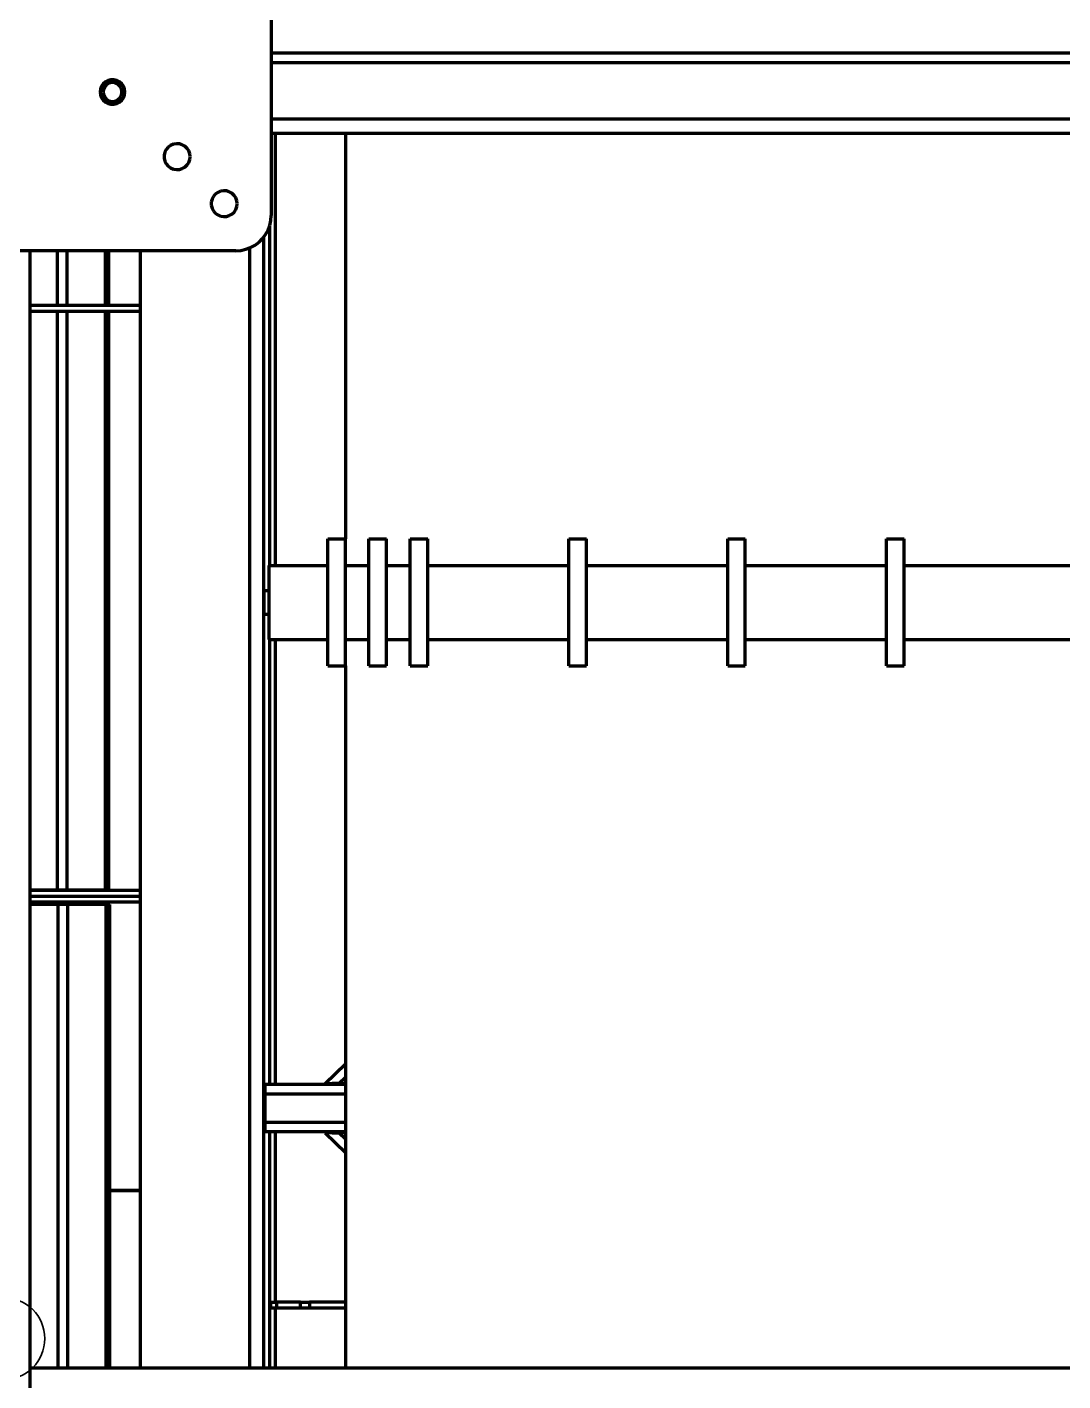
# Model space of a CAD drawing. Header units: millimetres. Extents: x 0 to 594, y 0 to 420.
# Drawn here: x 44.63 to 62.24, y 348.16 to 371.18 of the extents above; entities that cross this region are included whole.
import ezdxf

# ---------------------------------------------------------------- set-up
doc = ezdxf.new("R2010")
doc.units = ezdxf.units.MM

msp = doc.modelspace()

# ---------------------------------------------------------------- linework, layer by layer
at = {"color": 1, "lineweight": 70}
for p, q in [((48.78, 374.78), (48.78, 367.98)), ((75.3, 370.74), (48.78, 370.74)), ((48.78, 370.58), (75.3, 370.58)), ((48.78, 370.58), (75.3, 370.58)), ((48.78, 370.58), (75.3, 370.58)), ((45.961, 370.253), (45.923, 370.22)), ((45.93, 370.213), (45.966, 370.245)), ((46.006, 370.277), (45.961, 370.253)), ((45.966, 370.245), (46.009, 370.267)), ((46.006, 370.223), (45.971, 370.197)), ((46.055, 370.289), (46.006, 370.277)), ((46.047, 370.237), (46.006, 370.223)), ((46.009, 370.267), (46.056, 370.279)), ((46.091, 370.24), (46.047, 370.237)), ((46.105, 370.289), (46.055, 370.289)), ((46.056, 370.279), (46.104, 370.279)), ((46.134, 370.231), (46.091, 370.24)), ((46.104, 370.279), (46.151, 370.267)), ((46.154, 370.277), (46.105, 370.289)), ((46.172, 370.211), (46.134, 370.231)), ((46.151, 370.267), (46.194, 370.245)), ((46.199, 370.253), (46.154, 370.277)), ((46.194, 370.245), (46.23, 370.213)), ((46.237, 370.22), (46.199, 370.253)), ((45.876, 370.131), (45.87, 370.08)), ((45.87, 370.08), (45.876, 370.03)), ((45.894, 370.178), (45.876, 370.131)), ((45.876, 370.03), (45.894, 369.983)), ((45.88, 370.08), (45.886, 370.128)), ((45.886, 370.033), (45.88, 370.08)), ((45.886, 370.128), (45.903, 370.173)), ((45.903, 369.988), (45.886, 370.033)), ((45.923, 370.22), (45.894, 370.178)), ((45.903, 370.173), (45.93, 370.213)), ((45.926, 370.124), (45.92, 370.08)), ((45.92, 370.08), (45.926, 370.037)), ((45.943, 370.164), (45.926, 370.124)), ((45.926, 370.037), (45.943, 369.997)), ((45.971, 370.197), (45.943, 370.164)), ((45.943, 369.997), (45.971, 369.964)), ((46.204, 370.181), (46.172, 370.211)), ((46.227, 370.144), (46.204, 370.181)), ((46.204, 369.98), (46.227, 370.017)), ((46.239, 370.102), (46.227, 370.144)), ((46.227, 370.017), (46.239, 370.059)), ((46.23, 370.213), (46.257, 370.173)), ((46.266, 370.178), (46.237, 370.22)), ((46.239, 370.059), (46.239, 370.102)), ((46.257, 370.173), (46.274, 370.128)), ((46.274, 370.033), (46.257, 369.988)), ((46.284, 370.131), (46.266, 370.178)), ((46.266, 369.983), (46.284, 370.03)), ((46.274, 370.128), (46.28, 370.08)), ((46.28, 370.08), (46.274, 370.033)), ((46.29, 370.08), (46.284, 370.131)), ((46.284, 370.03), (46.29, 370.08)), ((45.894, 369.983), (45.923, 369.941)), ((45.93, 369.948), (45.903, 369.988)), ((45.923, 369.941), (45.961, 369.908)), ((45.966, 369.916), (45.93, 369.948)), ((45.961, 369.908), (46.006, 369.884)), ((46.009, 369.893), (45.966, 369.916)), ((45.971, 369.964), (46.006, 369.938)), ((46.006, 369.938), (46.047, 369.924)), ((46.006, 369.884), (46.055, 369.872)), ((46.056, 369.882), (46.009, 369.893)), ((46.047, 369.924), (46.091, 369.921)), ((46.055, 369.872), (46.105, 369.872)), ((46.104, 369.882), (46.056, 369.882)), ((46.091, 369.921), (46.134, 369.93)), ((46.151, 369.893), (46.104, 369.882)), ((46.105, 369.872), (46.154, 369.884)), ((46.134, 369.93), (46.172, 369.95)), ((46.194, 369.916), (46.151, 369.893)), ((46.154, 369.884), (46.199, 369.908)), ((46.172, 369.95), (46.204, 369.98)), ((46.23, 369.948), (46.194, 369.916)), ((46.199, 369.908), (46.237, 369.941)), ((46.257, 369.988), (46.23, 369.948)), ((46.237, 369.941), (46.266, 369.983)), ((75.3, 369.62), (48.78, 369.62)), ((48.78, 369.38), (75.3, 369.38)), ((48.85, 362.03), (48.85, 369.38)), ((50.04, 369.38), (50.04, 362.48)), ((46.996, 369.101), (46.973, 369.056)), ((47.029, 369.141), (46.996, 369.101)), ((47.07, 369.171), (47.029, 369.141)), ((47.117, 369.191), (47.07, 369.171)), ((47.167, 369.2), (47.117, 369.191)), ((47.218, 369.197), (47.167, 369.2)), ((47.267, 369.182), (47.218, 369.197)), ((47.311, 369.157), (47.267, 369.182)), ((47.349, 369.122), (47.311, 369.157)), ((47.377, 369.079), (47.349, 369.122)), ((47.394, 369.031), (47.377, 369.079)), ((46.973, 369.056), (46.961, 369.006)), ((46.961, 369.006), (46.961, 368.955)), ((46.961, 368.955), (46.973, 368.905)), ((46.973, 368.905), (46.996, 368.86)), ((46.996, 368.86), (47.029, 368.82)), ((47.311, 368.804), (47.349, 368.839)), ((47.349, 368.839), (47.377, 368.882)), ((47.377, 368.882), (47.394, 368.93)), ((47.4, 368.98), (47.394, 369.031)), ((47.394, 368.93), (47.4, 368.98)), ((47.029, 368.82), (47.07, 368.79)), ((47.07, 368.79), (47.117, 368.77)), ((47.117, 368.77), (47.167, 368.761)), ((47.167, 368.761), (47.218, 368.764)), ((47.218, 368.764), (47.267, 368.778)), ((47.267, 368.778), (47.311, 368.804)), ((47.917, 368.391), (47.87, 368.371)), ((47.967, 368.4), (47.917, 368.391)), ((48.018, 368.397), (47.967, 368.4)), ((48.067, 368.382), (48.018, 368.397)), ((48.111, 368.357), (48.067, 368.382)), ((47.773, 368.256), (47.761, 368.206)), ((47.761, 368.206), (47.761, 368.155)), ((47.761, 368.155), (47.773, 368.105)), ((47.796, 368.301), (47.773, 368.256)), ((47.829, 368.341), (47.796, 368.301)), ((47.87, 368.371), (47.829, 368.341)), ((48.149, 368.322), (48.111, 368.357)), ((48.177, 368.279), (48.149, 368.322)), ((48.194, 368.231), (48.177, 368.279)), ((48.2, 368.18), (48.194, 368.231)), ((48.194, 368.13), (48.2, 368.18)), ((47.773, 368.105), (47.796, 368.06)), ((47.796, 368.06), (47.829, 368.02)), ((47.829, 368.02), (47.87, 367.99)), ((47.87, 367.99), (47.917, 367.97)), ((47.917, 367.97), (47.967, 367.961)), ((47.967, 367.961), (48.018, 367.964)), ((48.018, 367.964), (48.067, 367.978)), ((48.067, 367.978), (48.111, 368.004)), ((48.111, 368.004), (48.149, 368.039)), ((48.149, 368.039), (48.177, 368.082)), ((48.177, 368.082), (48.194, 368.13)), ((48.774, 367.895), (48.78, 367.98)), ((48.685, 367.656), (48.726, 367.731)), ((48.726, 367.731), (48.756, 367.811)), ((48.75, 367.793), (48.75, 362.03)), ((48.756, 367.811), (48.774, 367.895)), ((48.429, 367.435), (48.504, 367.476)), ((48.504, 367.476), (48.573, 367.527)), ((48.573, 367.527), (48.633, 367.588)), ((48.633, 367.588), (48.685, 367.656)), ((48.65, 367.608), (48.65, 348.38)), ((48.18, 367.38), (41.38, 367.38)), ((44.68, 330.38), (44.68, 367.38)), ((45.146, 366.45), (45.146, 367.38)), ((45.311, 366.45), (45.311, 367.38)), ((45.962, 366.45), (45.962, 367.38)), ((46.003, 366.45), (46.003, 367.38)), ((46.02, 366.45), (46.02, 367.38)), ((46.55, 367.38), (46.55, 348.38)), ((48.18, 367.38), (48.265, 367.387)), ((48.265, 367.387), (48.349, 367.405)), ((48.349, 367.405), (48.429, 367.435)), ((48.41, 367.426), (48.41, 348.38)), ((46.55, 366.45), (44.68, 366.45)), ((46.55, 366.35), (44.68, 366.35)), ((45.146, 356.51), (45.146, 366.35)), ((45.311, 356.51), (45.311, 366.35)), ((45.962, 356.51), (45.962, 366.35)), ((46.003, 356.51), (46.003, 366.35)), ((46.02, 356.51), (46.02, 366.35)), ((49.74, 362.453), (49.74, 362.48)), ((49.74, 362.48), (50.04, 362.48)), ((49.74, 362.374), (49.74, 362.453)), ((50.04, 362.453), (50.04, 362.48)), ((50.04, 362.374), (50.04, 362.453)), ((50.44, 362.453), (50.44, 362.48)), ((50.44, 362.48), (50.74, 362.48)), ((50.44, 362.374), (50.44, 362.453)), ((50.74, 362.453), (50.74, 362.48)), ((50.74, 362.374), (50.74, 362.453)), ((51.14, 362.453), (51.14, 362.48)), ((51.14, 362.48), (51.44, 362.48)), ((51.14, 362.374), (51.14, 362.453)), ((51.44, 362.453), (51.44, 362.48)), ((51.44, 362.374), (51.44, 362.453)), ((53.84, 362.453), (53.84, 362.48)), ((53.84, 362.48), (54.14, 362.48)), ((53.84, 362.374), (53.84, 362.453)), ((54.14, 362.453), (54.14, 362.48)), ((54.14, 362.374), (54.14, 362.453)), ((56.54, 362.453), (56.54, 362.48)), ((56.54, 362.48), (56.84, 362.48)), ((56.54, 362.374), (56.54, 362.453)), ((56.84, 362.453), (56.84, 362.48)), ((56.84, 362.374), (56.84, 362.453)), ((59.24, 362.453), (59.24, 362.48)), ((59.24, 362.48), (59.54, 362.48)), ((59.24, 362.374), (59.24, 362.453)), ((59.54, 362.453), (59.54, 362.48)), ((59.54, 362.374), (59.54, 362.453)), ((49.74, 362.245), (49.74, 362.374)), ((49.74, 362.074), (49.74, 362.245)), ((50.04, 362.245), (50.04, 362.374)), ((50.04, 362.074), (50.04, 362.245)), ((50.44, 362.245), (50.44, 362.374)), ((50.44, 362.074), (50.44, 362.245)), ((50.74, 362.245), (50.74, 362.374)), ((50.74, 362.074), (50.74, 362.245)), ((51.14, 362.245), (51.14, 362.374)), ((51.14, 362.074), (51.14, 362.245)), ((51.44, 362.245), (51.44, 362.374)), ((51.44, 362.074), (51.44, 362.245)), ((53.84, 362.245), (53.84, 362.374)), ((53.84, 362.074), (53.84, 362.245)), ((54.14, 362.245), (54.14, 362.374)), ((54.14, 362.074), (54.14, 362.245)), ((56.54, 362.245), (56.54, 362.374)), ((56.54, 362.074), (56.54, 362.245)), ((56.84, 362.245), (56.84, 362.374)), ((56.84, 362.074), (56.84, 362.245)), ((59.24, 362.245), (59.24, 362.374)), ((59.24, 362.074), (59.24, 362.245)), ((59.54, 362.245), (59.54, 362.374)), ((59.54, 362.074), (59.54, 362.245)), ((48.74, 362.03), (48.74, 362.027)), ((48.74, 362.03), (49.74, 362.03)), ((48.74, 362.027), (48.74, 362.015)), ((48.74, 362.015), (48.74, 361.995)), ((48.74, 361.995), (48.74, 361.968)), ((48.74, 361.968), (48.74, 361.934)), ((48.74, 361.934), (48.74, 361.893)), ((49.74, 361.869), (49.74, 362.074)), ((50.04, 361.869), (50.04, 362.074)), ((50.04, 362.03), (50.44, 362.03)), ((50.44, 361.869), (50.44, 362.074)), ((50.74, 361.869), (50.74, 362.074)), ((50.74, 362.03), (51.14, 362.03)), ((51.14, 361.869), (51.14, 362.074)), ((51.44, 361.869), (51.44, 362.074)), ((51.44, 362.03), (53.84, 362.03)), ((53.84, 361.869), (53.84, 362.074)), ((54.14, 361.869), (54.14, 362.074)), ((54.14, 362.03), (56.54, 362.03)), ((56.54, 361.869), (56.54, 362.074)), ((56.84, 361.869), (56.84, 362.074)), ((56.84, 362.03), (59.24, 362.03)), ((59.24, 361.869), (59.24, 362.074)), ((59.54, 361.869), (59.54, 362.074)), ((59.54, 362.03), (64.54, 362.03)), ((48.74, 361.893), (48.74, 361.846)), ((48.74, 361.846), (48.74, 361.793)), ((48.74, 361.793), (48.74, 361.736)), ((48.74, 361.736), (48.74, 361.674)), ((49.74, 361.641), (49.74, 361.869)), ((50.04, 361.641), (50.04, 361.869)), ((50.44, 361.641), (50.44, 361.869)), ((50.74, 361.641), (50.74, 361.869)), ((51.14, 361.641), (51.14, 361.869)), ((51.44, 361.641), (51.44, 361.869)), ((53.84, 361.641), (53.84, 361.869)), ((54.14, 361.641), (54.14, 361.869)), ((56.54, 361.641), (56.54, 361.869)), ((56.84, 361.641), (56.84, 361.869)), ((59.24, 361.641), (59.24, 361.869)), ((59.54, 361.641), (59.54, 361.869)), ((48.66, 361.595), (48.66, 361.6)), ((48.66, 361.6), (48.74, 361.6)), ((48.66, 361.581), (48.66, 361.595)), ((48.66, 361.557), (48.66, 361.581)), ((48.66, 361.525), (48.66, 361.557)), ((48.66, 361.487), (48.66, 361.525)), ((48.66, 361.445), (48.66, 361.487)), ((48.74, 361.674), (48.74, 361.609)), ((48.74, 361.609), (48.74, 361.541)), ((48.74, 361.541), (48.74, 361.471)), ((48.74, 361.471), (48.74, 361.4)), ((49.74, 361.4), (49.74, 361.641)), ((50.04, 361.4), (50.04, 361.641)), ((50.44, 361.4), (50.44, 361.641)), ((50.74, 361.4), (50.74, 361.641)), ((51.14, 361.4), (51.14, 361.641)), ((51.44, 361.4), (51.44, 361.641)), ((53.84, 361.4), (53.84, 361.641)), ((54.14, 361.4), (54.14, 361.641)), ((56.54, 361.4), (56.54, 361.641)), ((56.84, 361.4), (56.84, 361.641)), ((59.24, 361.4), (59.24, 361.641)), ((59.54, 361.4), (59.54, 361.641)), ((48.66, 361.4), (48.66, 361.445)), ((48.66, 361.356), (48.66, 361.4)), ((48.66, 361.314), (48.66, 361.356)), ((48.66, 361.276), (48.66, 361.314)), ((48.66, 361.244), (48.66, 361.276)), ((48.66, 361.22), (48.66, 361.244)), ((48.74, 361.4), (48.74, 361.33)), ((48.74, 361.33), (48.74, 361.26)), ((48.74, 361.26), (48.74, 361.192)), ((49.74, 361.16), (49.74, 361.4)), ((50.04, 361.16), (50.04, 361.4)), ((50.44, 361.16), (50.44, 361.4)), ((50.74, 361.16), (50.74, 361.4)), ((51.14, 361.16), (51.14, 361.4)), ((51.44, 361.16), (51.44, 361.4)), ((53.84, 361.16), (53.84, 361.4)), ((54.14, 361.16), (54.14, 361.4)), ((56.54, 361.16), (56.54, 361.4)), ((56.84, 361.16), (56.84, 361.4)), ((59.24, 361.16), (59.24, 361.4)), ((59.54, 361.16), (59.54, 361.4)), ((48.66, 361.205), (48.66, 361.22)), ((48.66, 361.2), (48.66, 361.205)), ((48.66, 361.2), (48.74, 361.2)), ((48.74, 361.192), (48.74, 361.127)), ((48.74, 361.127), (48.74, 361.065)), ((48.74, 361.065), (48.74, 361.008)), ((49.74, 360.932), (49.74, 361.16)), ((50.04, 360.932), (50.04, 361.16)), ((50.44, 360.932), (50.44, 361.16)), ((50.74, 360.932), (50.74, 361.16)), ((51.14, 360.932), (51.14, 361.16)), ((51.44, 360.932), (51.44, 361.16)), ((53.84, 360.932), (53.84, 361.16)), ((54.14, 360.932), (54.14, 361.16)), ((56.54, 360.932), (56.54, 361.16)), ((56.84, 360.932), (56.84, 361.16)), ((59.24, 360.932), (59.24, 361.16)), ((59.54, 360.932), (59.54, 361.16)), ((48.74, 361.008), (48.74, 360.955)), ((48.74, 360.955), (48.74, 360.908)), ((48.74, 360.908), (48.74, 360.867)), ((48.74, 360.867), (48.74, 360.833)), ((48.74, 360.833), (48.74, 360.806)), ((48.74, 360.806), (48.74, 360.786)), ((48.74, 360.786), (48.74, 360.774)), ((49.74, 360.727), (49.74, 360.932)), ((50.04, 360.727), (50.04, 360.932)), ((50.44, 360.727), (50.44, 360.932)), ((50.74, 360.727), (50.74, 360.932)), ((51.14, 360.727), (51.14, 360.932)), ((51.44, 360.727), (51.44, 360.932)), ((53.84, 360.727), (53.84, 360.932)), ((54.14, 360.727), (54.14, 360.932)), ((56.54, 360.727), (56.54, 360.932)), ((56.84, 360.727), (56.84, 360.932)), ((59.24, 360.727), (59.24, 360.932)), ((59.54, 360.727), (59.54, 360.932)), ((48.74, 360.774), (48.74, 360.77)), ((48.74, 360.77), (49.74, 360.77)), ((48.75, 360.77), (48.75, 353.2)), ((48.85, 353.2), (48.85, 360.77)), ((49.74, 360.556), (49.74, 360.727)), ((49.74, 360.427), (49.74, 360.556)), ((50.04, 360.77), (50.44, 360.77)), ((50.04, 360.556), (50.04, 360.727)), ((50.04, 360.427), (50.04, 360.556)), ((50.44, 360.556), (50.44, 360.727)), ((50.44, 360.427), (50.44, 360.556)), ((50.74, 360.77), (51.14, 360.77)), ((50.74, 360.556), (50.74, 360.727)), ((50.74, 360.427), (50.74, 360.556)), ((51.14, 360.556), (51.14, 360.727)), ((51.14, 360.427), (51.14, 360.556)), ((51.44, 360.77), (53.84, 360.77)), ((51.44, 360.556), (51.44, 360.727)), ((51.44, 360.427), (51.44, 360.556)), ((53.84, 360.556), (53.84, 360.727)), ((53.84, 360.427), (53.84, 360.556)), ((54.14, 360.77), (56.54, 360.77)), ((54.14, 360.556), (54.14, 360.727)), ((54.14, 360.427), (54.14, 360.556)), ((56.54, 360.556), (56.54, 360.727)), ((56.54, 360.427), (56.54, 360.556)), ((56.84, 360.77), (59.24, 360.77)), ((56.84, 360.556), (56.84, 360.727)), ((56.84, 360.427), (56.84, 360.556)), ((59.24, 360.556), (59.24, 360.727)), ((59.24, 360.427), (59.24, 360.556)), ((59.54, 360.77), (64.54, 360.77)), ((59.54, 360.556), (59.54, 360.727)), ((59.54, 360.427), (59.54, 360.556)), ((49.74, 360.348), (49.74, 360.427)), ((49.74, 360.32), (49.74, 360.348)), ((49.74, 360.32), (50.04, 360.32)), ((50.04, 360.348), (50.04, 360.427)), ((50.04, 360.32), (50.04, 360.348)), ((50.04, 360.32), (50.04, 348.38)), ((50.44, 360.348), (50.44, 360.427)), ((50.44, 360.32), (50.44, 360.348)), ((50.44, 360.32), (50.74, 360.32)), ((50.74, 360.348), (50.74, 360.427)), ((50.74, 360.32), (50.74, 360.348)), ((51.14, 360.348), (51.14, 360.427)), ((51.14, 360.32), (51.14, 360.348)), ((51.14, 360.32), (51.44, 360.32)), ((51.44, 360.348), (51.44, 360.427)), ((51.44, 360.32), (51.44, 360.348)), ((53.84, 360.348), (53.84, 360.427)), ((53.84, 360.32), (53.84, 360.348)), ((53.84, 360.32), (54.14, 360.32)), ((54.14, 360.348), (54.14, 360.427)), ((54.14, 360.32), (54.14, 360.348)), ((56.54, 360.348), (56.54, 360.427)), ((56.54, 360.32), (56.54, 360.348)), ((56.54, 360.32), (56.84, 360.32)), ((56.84, 360.348), (56.84, 360.427)), ((56.84, 360.32), (56.84, 360.348)), ((59.24, 360.348), (59.24, 360.427)), ((59.24, 360.32), (59.24, 360.348)), ((59.24, 360.32), (59.54, 360.32)), ((59.54, 360.348), (59.54, 360.427)), ((59.54, 360.32), (59.54, 360.348)), ((44.68, 356.51), (45.146, 356.51)), ((46.55, 356.5), (44.68, 356.5)), ((45.146, 356.51), (45.153, 356.51)), ((45.153, 356.51), (45.162, 356.51)), ((45.162, 356.51), (45.172, 356.51)), ((45.172, 356.51), (45.183, 356.51)), ((45.183, 356.51), (45.195, 356.51)), ((45.195, 356.51), (45.207, 356.51)), ((45.207, 356.51), (45.22, 356.51)), ((45.22, 356.51), (45.233, 356.51)), ((45.233, 356.51), (45.246, 356.51)), ((45.246, 356.51), (45.26, 356.51)), ((45.26, 356.51), (45.273, 356.51)), ((45.273, 356.51), (45.286, 356.51)), ((45.286, 356.51), (45.299, 356.51)), ((45.299, 356.51), (45.311, 356.51)), ((45.311, 356.51), (45.962, 356.51)), ((45.962, 356.51), (45.969, 356.51)), ((45.969, 356.51), (45.976, 356.51)), ((45.976, 356.51), (45.983, 356.51)), ((45.983, 356.51), (45.989, 356.51)), ((45.989, 356.51), (45.995, 356.51)), ((45.995, 356.51), (46, 356.51)), ((46, 356.51), (46.005, 356.51)), ((46.005, 356.51), (46.003, 356.51)), ((46.005, 356.51), (46.009, 356.51)), ((46.008, 356.51), (46.005, 356.51)), ((46.01, 356.51), (46.008, 356.51)), ((46.009, 356.51), (46.012, 356.51)), ((46.011, 356.51), (46.01, 356.51)), ((46.013, 356.51), (46.011, 356.51)), ((46.012, 356.51), (46.015, 356.51)), ((46.015, 356.51), (46.013, 356.51)), ((46.015, 356.51), (46.017, 356.51)), ((46.016, 356.51), (46.015, 356.51)), ((46.017, 356.51), (46.016, 356.51)), ((46.017, 356.51), (46.019, 356.51)), ((46.018, 356.51), (46.017, 356.51)), ((46.019, 356.51), (46.018, 356.51)), ((46.019, 356.51), (46.02, 356.51)), ((46.02, 356.51), (46.019, 356.51)), ((46.019, 356.51), (46.019, 356.51)), ((46.02, 356.51), (46.02, 356.51)), ((46.02, 356.51), (46.02, 356.51)), ((46.02, 356.51), (46.02, 356.51)), ((46.55, 356.4), (44.68, 356.4)), ((46.55, 356.4), (44.68, 356.4)), ((46.55, 356.3), (44.68, 356.3)), ((45.158, 356.26), (44.68, 356.26)), ((45.166, 356.26), (45.158, 356.26)), ((45.158, 348.38), (45.158, 356.26)), ((45.175, 356.26), (45.166, 356.26)), ((45.185, 356.26), (45.175, 356.26)), ((45.195, 356.26), (45.185, 356.26)), ((45.207, 356.26), (45.195, 356.26)), ((45.219, 356.26), (45.207, 356.26)), ((45.232, 356.26), (45.219, 356.26)), ((45.246, 356.26), (45.232, 356.26)), ((45.259, 356.26), (45.246, 356.26)), ((45.272, 356.26), (45.259, 356.26)), ((45.286, 356.26), (45.272, 356.26)), ((45.299, 356.26), (45.286, 356.26)), ((45.311, 356.26), (45.299, 356.26)), ((45.323, 356.26), (45.311, 356.26)), ((45.975, 356.26), (45.323, 356.26)), ((45.323, 348.38), (45.323, 356.26)), ((45.982, 356.26), (45.975, 356.26)), ((45.975, 348.38), (45.975, 356.26)), ((45.989, 356.26), (45.982, 356.26)), ((45.996, 356.26), (45.989, 356.26)), ((46.002, 356.26), (45.996, 356.26)), ((46.007, 356.26), (46.002, 356.26)), ((46.013, 356.26), (46.007, 356.26)), ((46.017, 356.26), (46.013, 356.26)), ((46.016, 356.26), (46.018, 356.26)), ((46.016, 348.38), (46.016, 356.26)), ((46.021, 356.26), (46.017, 356.26)), ((46.018, 356.26), (46.02, 356.26)), ((46.02, 356.26), (46.022, 356.26)), ((46.025, 356.26), (46.021, 356.26)), ((46.022, 356.26), (46.024, 356.26)), ((46.024, 356.26), (46.026, 356.26)), ((46.028, 356.26), (46.025, 356.26)), ((46.026, 356.26), (46.027, 356.26)), ((46.027, 356.26), (46.028, 356.26)), ((46.028, 356.26), (46.03, 356.26)), ((46.03, 356.26), (46.028, 356.26)), ((46.03, 356.26), (46.031, 356.26)), ((46.031, 356.26), (46.03, 356.26)), ((46.031, 356.26), (46.031, 356.26)), ((46.031, 356.26), (46.032, 356.26)), ((46.032, 356.26), (46.031, 356.26)), ((46.032, 356.26), (46.032, 356.26)), ((46.032, 356.26), (46.033, 356.26)), ((46.033, 356.26), (46.032, 356.26)), ((46.033, 356.26), (46.033, 356.26)), ((46.033, 348.38), (46.033, 356.26)), ((49.697, 353.22), (50.04, 353.551)), ((48.67, 353.2), (48.67, 353.199)), ((50.04, 353.2), (48.67, 353.2)), ((48.67, 353.199), (48.67, 353.196)), ((48.67, 353.196), (48.67, 353.192)), ((48.67, 353.192), (48.67, 353.185)), ((48.67, 353.185), (48.67, 353.176)), ((49.697, 353.22), (49.699, 353.22)), ((49.699, 353.22), (49.703, 353.22)), ((49.703, 353.22), (49.71, 353.22)), ((49.71, 353.22), (49.72, 353.22)), ((49.72, 353.22), (49.733, 353.22)), ((49.733, 353.22), (49.748, 353.22)), ((49.748, 353.22), (49.765, 353.22)), ((49.765, 353.22), (49.784, 353.22)), ((49.784, 353.22), (49.805, 353.22)), ((49.805, 353.22), (49.828, 353.22)), ((49.813, 353.22), (49.813, 353.22)), ((49.813, 353.22), (49.816, 353.22)), ((49.816, 353.22), (49.813, 353.22)), ((49.813, 353.22), (49.813, 353.22)), ((49.816, 353.22), (49.819, 353.22)), ((49.819, 353.22), (49.816, 353.22)), ((49.819, 353.22), (49.824, 353.22)), ((49.824, 353.22), (49.819, 353.22)), ((49.824, 353.22), (49.83, 353.22)), ((49.83, 353.22), (49.824, 353.22)), ((49.828, 353.22), (49.852, 353.22)), ((49.83, 353.22), (49.838, 353.22)), ((49.838, 353.22), (49.83, 353.22)), ((49.838, 353.22), (49.846, 353.22)), ((49.846, 353.22), (49.838, 353.22)), ((49.846, 353.22), (49.856, 353.22)), ((49.856, 353.22), (49.846, 353.22)), ((49.852, 353.22), (49.877, 353.22)), ((49.856, 353.22), (49.867, 353.22)), ((49.867, 353.22), (49.856, 353.22)), ((49.867, 353.22), (49.878, 353.22)), ((49.878, 353.22), (49.867, 353.22)), ((49.877, 353.22), (49.902, 353.22)), ((49.878, 353.22), (49.89, 353.22)), ((49.89, 353.22), (49.878, 353.22)), ((49.89, 353.22), (49.902, 353.22)), ((49.902, 353.22), (49.89, 353.22)), ((49.902, 353.22), (49.928, 353.22)), ((49.902, 353.22), (49.915, 353.22)), ((49.915, 353.22), (49.902, 353.22)), ((49.915, 353.22), (49.928, 353.22)), ((49.928, 353.22), (49.915, 353.22)), ((49.928, 353.22), (50.04, 353.329)), ((49.928, 353.22), (50.04, 353.22)), ((48.67, 353.176), (48.67, 353.166)), ((48.67, 353.166), (48.67, 353.154)), ((48.67, 353.154), (48.67, 353.14)), ((48.67, 353.14), (48.67, 353.126)), ((48.67, 353.126), (48.67, 353.11)), ((48.67, 353.11), (48.67, 353.093)), ((48.67, 353.093), (48.67, 353.076)), ((48.67, 353.076), (48.67, 353.058)), ((48.67, 353.058), (48.67, 353.04)), ((48.67, 353.04), (48.67, 352.56)), ((48.67, 353.04), (50.04, 353.04)), ((48.67, 352.56), (48.67, 352.543)), ((48.67, 352.56), (50.04, 352.56)), ((48.67, 352.543), (48.67, 352.525)), ((48.67, 352.525), (48.67, 352.508)), ((48.67, 352.508), (48.67, 352.491)), ((48.67, 352.491), (48.67, 352.475)), ((48.67, 352.475), (48.67, 352.461)), ((48.67, 352.461), (48.67, 352.447)), ((48.67, 352.447), (48.67, 352.435)), ((48.67, 352.435), (48.67, 352.425)), ((48.67, 352.425), (48.67, 352.416)), ((48.67, 352.416), (48.67, 352.409)), ((48.67, 352.409), (48.67, 352.404)), ((48.67, 352.404), (48.67, 352.401)), ((48.67, 352.401), (48.67, 352.4)), ((48.67, 352.4), (50.04, 352.4)), ((48.67, 352.4), (50.04, 352.4)), ((48.75, 352.4), (48.75, 348.38)), ((48.85, 349.5), (48.85, 352.4)), ((49.699, 352.378), (49.697, 352.378)), ((49.697, 352.378), (50.04, 352.047)), ((49.703, 352.378), (49.699, 352.378)), ((49.71, 352.378), (49.703, 352.378)), ((49.72, 352.378), (49.71, 352.378)), ((49.733, 352.378), (49.72, 352.378)), ((49.748, 352.378), (49.733, 352.378)), ((49.765, 352.378), (49.748, 352.378)), ((49.784, 352.378), (49.765, 352.378)), ((49.805, 352.378), (49.784, 352.378)), ((49.828, 352.378), (49.805, 352.378)), ((49.813, 352.378), (49.813, 352.378)), ((49.813, 352.378), (49.816, 352.378)), ((49.816, 352.378), (49.813, 352.378)), ((49.813, 352.378), (49.813, 352.378)), ((49.816, 352.378), (49.819, 352.378)), ((49.819, 352.378), (49.816, 352.378)), ((49.819, 352.378), (49.824, 352.378)), ((49.824, 352.378), (49.819, 352.378)), ((49.824, 352.378), (49.83, 352.378)), ((49.83, 352.378), (49.824, 352.378)), ((49.852, 352.378), (49.828, 352.378)), ((49.83, 352.378), (49.838, 352.378)), ((49.838, 352.378), (49.83, 352.378)), ((49.838, 352.378), (49.846, 352.378)), ((49.846, 352.378), (49.838, 352.378)), ((49.846, 352.378), (49.856, 352.378)), ((49.856, 352.378), (49.846, 352.378)), ((49.877, 352.378), (49.852, 352.378)), ((49.856, 352.378), (49.867, 352.378)), ((49.867, 352.378), (49.856, 352.378)), ((49.867, 352.378), (49.878, 352.378)), ((49.878, 352.378), (49.867, 352.378)), ((49.902, 352.378), (49.877, 352.378)), ((49.878, 352.378), (49.89, 352.378)), ((49.89, 352.378), (49.878, 352.378)), ((49.89, 352.378), (49.902, 352.378)), ((49.902, 352.378), (49.89, 352.378)), ((49.928, 352.378), (49.902, 352.378)), ((49.902, 352.378), (49.915, 352.378)), ((49.915, 352.378), (49.902, 352.378)), ((49.915, 352.378), (49.928, 352.378)), ((49.928, 352.378), (49.915, 352.378)), ((50.04, 352.378), (49.928, 352.378)), ((50.04, 352.27), (49.928, 352.378)), ((46.55, 351.4), (46.033, 351.4)), ((46.033, 351.4), (46.55, 351.4)), ((48.77, 349.4), (48.77, 349.5)), ((48.77, 349.5), (48.771, 349.5)), ((48.77, 349.5), (48.77, 349.4)), ((48.771, 349.5), (48.773, 349.5)), ((48.773, 349.5), (48.776, 349.5)), ((48.776, 349.5), (48.78, 349.5)), ((48.78, 349.5), (48.785, 349.5)), ((48.785, 349.5), (48.792, 349.5)), ((48.792, 349.5), (48.799, 349.5)), ((48.799, 349.5), (48.808, 349.5)), ((48.808, 349.5), (48.817, 349.5)), ((48.817, 349.5), (48.827, 349.5)), ((48.827, 349.5), (48.837, 349.5)), ((48.837, 349.5), (48.848, 349.5)), ((48.848, 349.5), (48.859, 349.5)), ((48.859, 349.5), (48.87, 349.5)), ((49.275, 349.5), (48.87, 349.5)), ((48.87, 349.5), (48.87, 349.4)), ((49.275, 349.5), (49.287, 349.5)), ((49.275, 349.4), (49.275, 349.5)), ((49.287, 349.5), (49.3, 349.5)), ((49.3, 349.5), (49.312, 349.5)), ((49.312, 349.5), (49.324, 349.5)), ((49.324, 349.5), (49.336, 349.5)), ((49.336, 349.5), (49.348, 349.5)), ((49.348, 349.5), (49.359, 349.5)), ((49.359, 349.5), (49.37, 349.5)), ((49.37, 349.5), (49.381, 349.5)), ((49.381, 349.5), (49.391, 349.5)), ((49.391, 349.5), (49.401, 349.5)), ((49.401, 349.5), (49.411, 349.5)), ((49.411, 349.5), (49.42, 349.5)), ((49.42, 349.5), (49.428, 349.5)), ((49.466, 349.5), (49.428, 349.5)), ((49.428, 349.5), (49.428, 349.4)), ((49.505, 349.5), (49.466, 349.5)), ((49.545, 349.5), (49.505, 349.5)), ((49.585, 349.5), (49.545, 349.5)), ((49.627, 349.5), (49.585, 349.5)), ((49.67, 349.5), (49.627, 349.5)), ((49.713, 349.5), (49.67, 349.5)), ((49.757, 349.5), (49.713, 349.5)), ((49.803, 349.5), (49.757, 349.5)), ((49.849, 349.5), (49.803, 349.5)), ((49.895, 349.5), (49.849, 349.5)), ((49.943, 349.5), (49.895, 349.5)), ((49.991, 349.5), (49.943, 349.5)), ((50.04, 349.5), (49.991, 349.5)), ((48.771, 349.4), (48.77, 349.4)), ((48.773, 349.4), (48.771, 349.4)), ((48.776, 349.4), (48.773, 349.4)), ((48.78, 349.4), (48.776, 349.4)), ((48.785, 349.4), (48.78, 349.4)), ((48.792, 349.4), (48.785, 349.4)), ((48.799, 349.4), (48.792, 349.4)), ((48.808, 349.4), (48.799, 349.4)), ((48.817, 349.4), (48.808, 349.4)), ((48.827, 349.4), (48.817, 349.4)), ((48.837, 349.4), (48.827, 349.4)), ((48.848, 349.4), (48.837, 349.4)), ((48.859, 349.4), (48.848, 349.4)), ((48.85, 348.38), (48.85, 349.4)), ((48.87, 349.4), (48.859, 349.4)), ((49.275, 349.4), (48.87, 349.4)), ((49.287, 349.4), (49.275, 349.4)), ((49.3, 349.4), (49.287, 349.4)), ((49.312, 349.4), (49.3, 349.4)), ((49.324, 349.4), (49.312, 349.4)), ((49.336, 349.4), (49.324, 349.4)), ((49.348, 349.4), (49.336, 349.4)), ((49.359, 349.4), (49.348, 349.4)), ((49.37, 349.4), (49.359, 349.4)), ((49.381, 349.4), (49.37, 349.4)), ((49.391, 349.4), (49.381, 349.4)), ((49.401, 349.4), (49.391, 349.4)), ((49.411, 349.4), (49.401, 349.4)), ((49.42, 349.4), (49.411, 349.4)), ((49.428, 349.4), (49.42, 349.4)), ((49.466, 349.4), (49.428, 349.4)), ((49.505, 349.4), (49.466, 349.4)), ((49.545, 349.4), (49.505, 349.4)), ((49.585, 349.4), (49.545, 349.4)), ((49.627, 349.4), (49.585, 349.4)), ((49.67, 349.4), (49.627, 349.4)), ((49.713, 349.4), (49.67, 349.4)), ((49.757, 349.4), (49.713, 349.4)), ((49.803, 349.4), (49.757, 349.4)), ((49.849, 349.4), (49.803, 349.4)), ((49.895, 349.4), (49.849, 349.4)), ((49.943, 349.4), (49.895, 349.4)), ((49.991, 349.4), (49.943, 349.4)), ((50.04, 349.4), (49.991, 349.4)), ((79.4, 348.38), (44.68, 348.38))]:
    msp.add_line(p, q, dxfattribs=at)
at = {"color": 7, "lineweight": 35}
msp.add_circle((44.23, 348.88), 0.7, dxfattribs=at)

doc.saveas('drawing.dxf')
